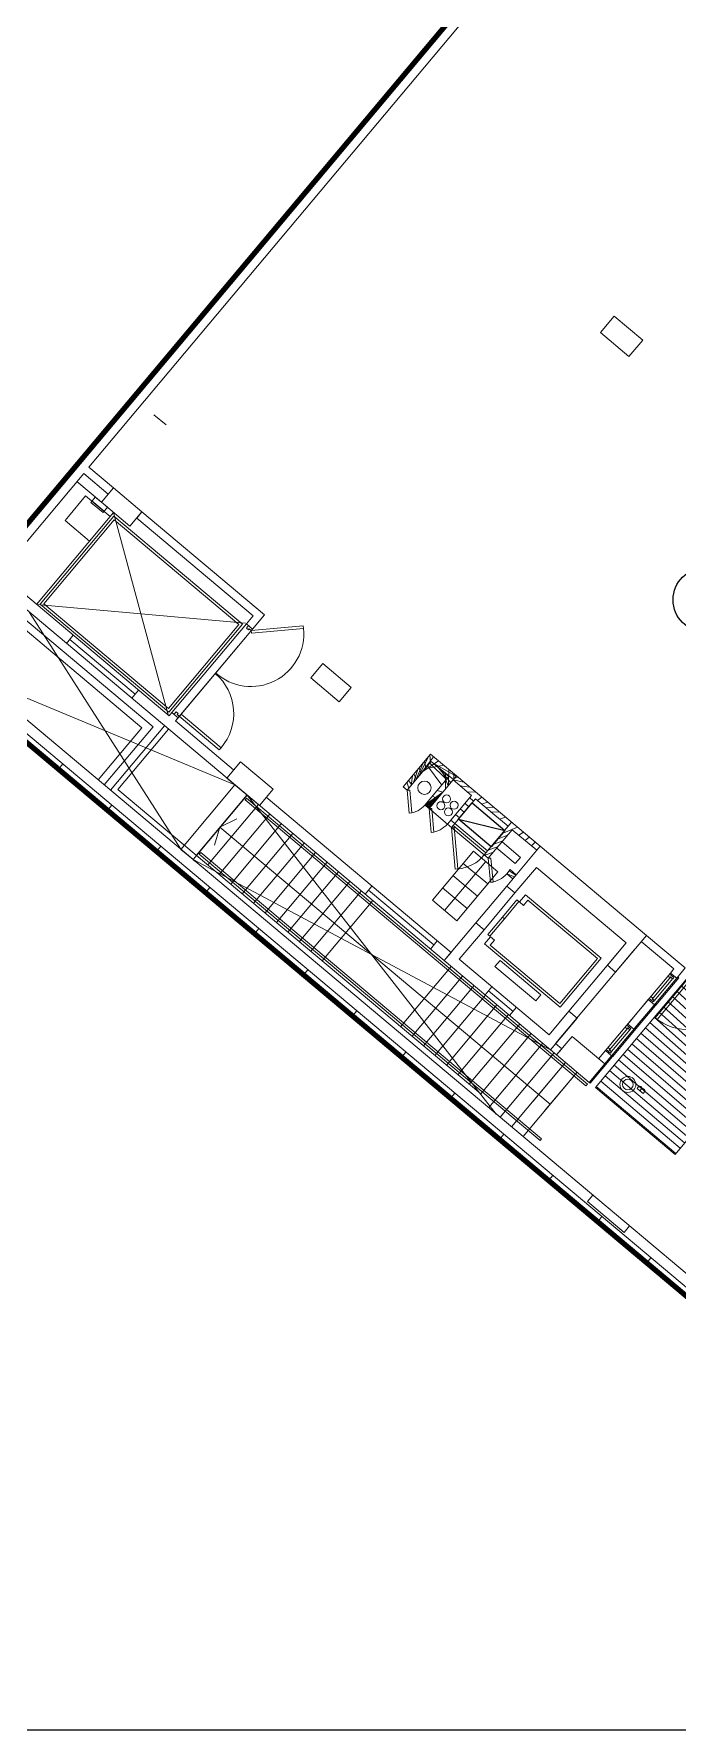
# Model space of a CAD drawing. Header units: millimetres. Extents: x 834140250 to 834644390, y 817877047 to 817987022.
# Drawn here: x 834428113 to 834440211, y 817877047 to 817908843 of the extents above; entities that cross this region are included whole.
import ezdxf

# ---------------------------------------------------------------- set-up
doc = ezdxf.new("R2010")
doc.units = ezdxf.units.MM
doc.header["$LTSCALE"] = 1000
doc.header["$MEASUREMENT"] = 0
for name, color, linetype in [('3B52X-MAGP-P-L001_XB$0$VPA582_FS Equipment', 1, 'Continuous'), ('VPA040_Text', 3, 'Continuous'), ('VPA050_Marks', 1, 'Continuous')]:
    doc.layers.add(name, color=color, linetype=linetype)
doc.layers.add('3B52X-MAGP-P-ST01$0$VPA280_Structure', color=2, linetype='Continuous', lineweight=5)
doc.layers.add('VPAX', color=7, linetype='Continuous', lineweight=13)
doc.styles.add('3B52X-MAGP-P-L001_XB$0$adb-8094-p-ee002-n$0$Standard', font='romans.shx', dxfattribs={"width": 0.8})
pattern_1 = [(4.999999708558069, (-3019.177888512611, -8693.111631155014), (-8.715573768039299, 99.61946985350737), [])]

# ---------------------------------------------------------------- blocks, each defined once
blk = doc.blocks.new('GFA_1F')
at = {"layer": 'VPAX', "ltscale": 500}
h = blk.add_hatch(dxfattribs=at)
h.set_pattern_fill('ANSI37', color=253, scale=800, angle=45)
h.set_pattern_definition([(90, (-834234025.3057957, -817932521.2907242), (-100, 2.131628207280301e-14), []), (180, (-834234025.3057957, -817932521.2907242), (-2.131628207280301e-14, -100), [])])
h.paths.add_polyline_path([(-2954.980572938919, -8616.604247570038), (-3469.210662722588, -9229.439803123474), (-3545.815441250801, -9165.161438465118), (-3095.864112019539, -8628.93033003807), (-3429.093114614487, -8349.31731569767), (-3879.044446110725, -8885.548426866531), (-3955.648888349533, -8821.269663095474), (-3441.418796777725, -8208.434110045433)])
h = blk.add_hatch(dxfattribs=at)
h.set_pattern_fill('ANSI31', color=253, scale=800)
h.set_pattern_definition(pattern_1)
edge = h.paths.add_edge_path()
edge.add_line((-2954.899127960205, -8616.507187485695), (-1384.50802564621, -9934.221793055534))
edge.add_line((-1384.50802564621, -9934.221793055534), (-1448.78678882122, -10010.82623708248))
edge.add_line((-1448.78678882122, -10010.82623708248), (-1908.413452267647, -9625.15367090702))
edge.add_line((-1908.413452267647, -9625.15367090702), (-2358.364782452583, -10161.38477730751))
edge.add_line((-2358.364782452583, -10161.38477730751), (-2434.969226121902, -10097.10601615906))
edge.add_line((-2434.969226121902, -10097.10601615906), (-1985.017896175385, -9560.87490606308))
edge.add_line((-1985.017896175385, -9560.87490606308), (-2272.284563302994, -9319.829552292824))
edge.add_line((-2272.284563302994, -9319.829552292824), (-2597.853448867798, -9046.644817829132))
edge.add_line((-2597.853448867798, -9046.644817829132), (-3047.804780244827, -9582.87592971325))
edge.add_line((-3047.804780244827, -9582.87592971325), (-3124.409219264984, -9518.59716808796))
edge.add_line((-3124.409219264984, -9518.59716808796), (-2674.457889199257, -8982.366059422493))
edge.add_line((-2674.457889199257, -8982.366059422493), (-3019.177888512611, -8693.111631155014))
edge.add_line((-3019.177888512611, -8693.111631155014), (-2954.980571746826, -8616.604248642921))
h = blk.add_hatch(dxfattribs=at)
h.set_pattern_fill('ANSI31', color=253, scale=800)
h.set_pattern_definition(pattern_1)
h.paths.add_polyline_path([(-1834.459354519844, -10470.45290291309), (-1949.366020917892, -10374.03476130962), (-2013.644781827927, -10450.63920557499), (-1898.738115429878, -10547.05734705925)])
h = blk.add_hatch(dxfattribs=at)
h.set_pattern_fill('ANSI31', color=253, scale=1000, angle=45, style=0)
h.set_pattern_definition([(140.0000000000381, (-1031.948882460594, 15606.92866778374), (-80.34845121075374, -95.75555538992569), [])])
h.paths.add_polyline_path([(421.3962346315384, -13538.2070555687), (-349.9488962888718, -14457.46038603783), (1143.837767720222, -15710.89622497559), (1979.461659193039, -14715.03845024109), (2943.643073558807, -13565.97178554535), (1449.856414079666, -12312.53595042229)])
at = {"layer": '3B52X-MAGP-P-L001_XB$0$VPA582_FS Equipment', "color": 253}
blk.add_lwpolyline([(-2919.247256994247, -9429.667044401169), (-2049.29665851593, -9637.47935461998), (-2306.411702394485, -9943.89713191986), (-2919.247256994247, -9429.667044401169), (-2662.132213115692, -9123.249266982079), (-2049.29665851593, -9637.47935461998)], dxfattribs=at)
at = {"layer": '3B52X-MAGP-P-ST01$0$VPA280_Structure', "color": 253, "ltscale": 500}
for points in [[(-257.1153794527054, -306.4181761741638), (0, 0), (536.2311100959778, -449.9513266086578), (279.1158527135849, -756.3696166276932)], [(-9614.648120999336, -3485.206828713417), (-9389.672457695007, -3217.091273546219), (-8853.441347241402, -3667.042600035667), (-9078.417011141777, -3935.158155560493)], [(-5688.670299053192, -6779.493365287781), (-5463.694685816765, -6511.377771019936), (-4927.463575720787, -6961.329097628593), (-5152.439194560051, -7229.44469845295)], [(-7263.500378489494, -8656.302564144135), (-7006.385328054428, -8349.884779691696), (-6393.549724340439, -8864.114909172058), (-6650.664775371552, -9170.532693982124)], [(-1077.691086292267, -13846.81218338013), (-788.4370507001877, -13502.09265518188), (-175.6015341281891, -14016.32272362709), (-464.8559330701828, -14361.04274892807)]]:
    blk.add_lwpolyline(points, close=True, dxfattribs=at)
for points in [[(229.0229746103287, -11745.02761077881), (-1456.274800181389, -10330.89486956596), (-1858.017055749893, -10809.67264521122), (-2011.225944399834, -10681.11512327194), (-1384.508025527, -9934.221793055534), (607.2075265645981, -11605.46957814693)], [(-694.4373823404312, -13156.70957517624), (-1192.597779393196, -13750.39401745796), (-3184.31333065033, -12079.14623260498), (-2589.734791994095, -11370.55512225628), (-2436.525903463364, -11499.11264419556), (-2902.546921610832, -12054.49486613274), (-1217.249147415161, -13468.62760698795), (-847.6462718248367, -13028.15205228329), (-694.4373823404312, -13156.70957517624)], [(28.69867742061615, -12294.90957820415), (-124.5102119445801, -12166.35205543041), (229.0229743719101, -11745.0276106596)], [(607.2075279951096, -11605.46957945824), (28.69867813587189, -12294.9095788002)]]:
    blk.add_lwpolyline(points, dxfattribs=at)
at = {"layer": 'VPAX', "color": 253, "ltscale": 500}
for p, q in [((-8629.510777950287, -1844.630171298981), (-8399.697448968887, -2037.466450810432)), ((-9614.648120999336, -3485.206828713417), (-10074.27478826046, -3099.534261703491)), ((-8290.039463281631, -7429.419284343719), (-6895.190346837044, -5767.102845072746)), ((-6780.283682584763, -5863.520984053612), (-8226.555801153183, -7587.120976090431)), ((-9445.130058288574, -8883.78884255886), (-8431.718204021454, -7676.051626682281)), ((-9445.086603403091, -8883.737073421478), (-8431.71775484085, -7676.051109194756)), ((-3469.210661649704, -9229.439803004265), (-3419.400927186012, -9225.082015514374)), ((-3124.409219145775, -9518.59716808796), (-3469.129218101501, -9229.342743396759)), ((-3430.246288299561, -9674.804606318474), (-3380.436553835869, -9670.446818947792)), ((-2358.364781498909, -10161.384781003), (-2308.555046677589, -10157.02699387074)), ((-2319.144698023796, -10609.67239546776), (-2358.364781498909, -10161.384781003)), ((-2308.555046677589, -10157.02699387074), (-2269.334963679314, -10605.31460833549)), ((-8393.238493561745, -10188.61287534237), (-8345.568349957466, -10228.61287534237)), ((-2406.573848485947, -10218.83811414242), (-3177.918981432915, -11138.09144508839)), ((-2589.734792351723, -11370.55512142181), (-2011.225943207741, -10681.1151239872)), ((-1858.017057657242, -10809.6726436615), (-2436.525907635689, -11499.11264073849)), ((-2319.144698023796, -10609.67239546776), (-2269.334963679314, -10605.31460833549)), ((-1040.482555627823, -13257.96538567543), (229.0229740142822, -11745.02761030197)), ((382.2318633794785, -11873.5851328373), (-1096.179637908936, -13635.4873508215)), ((1059.346179962158, -12311.21077632904), (-129.8108971118927, -13728.39299368858)), ((1174.252847313881, -12407.62891852856), (-14.90423011779785, -13824.8111358881))]:
    blk.add_line(p, q, dxfattribs=at)
for points in [[(-6522.106917977333, -9017.323406100273), (-3055.755809187889, -11925.93734443188), (-3184.313331127167, -12079.14623296261), (-11802.31331205368, -4847.785614728928), (957.0207425355911, 10358.19658148289), (803.811845779419, 10486.75409424305), (932.3693677186966, 10639.96298289299), (16452.25289916992, -2382.764041900635, 0.414213561657788), (17086.22732234001, -2327.298467755318), (22858.63694620132, 4551.630685210228), (23011.84583449364, 4423.07316339016), (17239.43621075153, -2455.855990171432, -0.4142135616853792), (16323.69537734985, -2535.972930788994), (1110.229638934135, 10229.63906884193), (-9849.299123167992, -2831.418704628944), (-9389.672457456589, -3217.091273665428), (-9486.090599417686, -3331.997939705849), (-9945.717264533043, -2946.325371026993), (-11520.54690635204, -4823.134254097939), (-8341.46246767044, -7490.702834606171), (-8290.039463162422, -7429.41928422451), (-8175.132796645164, -7525.837425708771)], [(-13176.81864929199, -6174.712525963783), (1510.43944311142, -18498.785389781, -0.2216933494237365), (2332.027939677238, -20260.67609381676), (2332.051896929741, -25046.24394369125)], [(-2434.969225287437, -10097.10601949692, -0.2034222945469556), (-2931.725030660629, -10361.19905638695)], [(1212.687588810921, -12400.71727573872), (779.9811375141144, -12916.39673006535, -0.6681788104055074), (776.456659078598, -12915.28546512127), (773.796077132225, -12884.87470281124), (1193.536477684975, -12384.64758563042), (1212.687589406967, -12400.71727657318)], [(2098.482754945755, -13033.02805542946, -0.4142135626655697), (768.641144990921, -13149.37412106991, -0.3986640772868351)], [(409.2028965950012, -13358.27308678627), (-23.50355446338654, -13873.95254075527, -0.6681788104055074), (-27.02803289890289, -13872.84127604961), (-29.68861472606659, -13842.43051350117), (390.0517854690552, -13342.20339679718), (409.2028971910477, -13358.27308762074)]]:
    blk.add_lwpolyline(points, format="xyb", dxfattribs=at)
for points in [[(-9849.299122214317, -2831.4187053442), (-9389.672457456589, -3217.091273665428)], [(-9908.740215182304, -3368.974989533424), (-10230.13402092457, -3751.997210502625), (-10294.41278195381, -3828.601654291153), (-9834.7861161232, -4214.274220705032), (-9449.113550186157, -3754.64755487442)], [(-9614.648115754128, -3485.206822395325), (-9729.554782032967, -3388.788680791855), (-9813.117171645164, -3488.37445795536), (-9583.303839087486, -3681.210741519928), (-9499.741449594498, -3581.624964356422)], [(-6965.63196015358, -5773.265676617622), (-8347.625321388245, -7420.261229038239), (-10760.66531729698, -5395.480258703232), (-9378.671956181526, -3748.484706640244)], [(-7036.073562979698, -5779.428518772125), (-8353.788163304329, -7349.819626688957), (-10690.22371459007, -5389.317417383194), (-9372.509114384651, -3818.926309227943)], [(-6798.423461198807, -5940.142274260521), (-6802.781248450279, -5890.332539439201), (-5827.414434313774, -5804.998995184898), (-5823.056646943092, -5854.808730006218)], [(-8120.495849013329, -7460.723649740219), (-8152.635229587555, -7499.025871515274), (-7402.606819391251, -8128.374439477921), (-7370.467438817024, -8090.072217464447)], [(-6880.477767825127, -8977.696011662483), (-7110.291100025177, -8784.859729290009), (-8124.041620969772, -9993.000550627708), (-7894.298172473907, -10185.92011880875)], [(-6893.466034531593, -9032.067919135094), (-500.8251576423645, -14396.13052272797), (-526.5366585254669, -14426.7722966671), (-6919.177537322044, -9062.709695100784), (-6893.466035604477, -9032.067920446396)], [(-2979.34611082077, -10365.36199617386), (-3047.804778456688, -9582.875935554504), (-2997.995043873787, -9578.518147945404), (-2929.536375999451, -10361.00420856476)], [(-3407.732314229012, -10945.25516164303), (-2948.105648636818, -11330.92772817612), (-2176.760515928268, -10411.67439734936), (-2636.387181282043, -10026.00183093548)], [(-2013.644781947136, -10450.6392056942), (-1949.366020917892, -10374.03476130962), (-1834.459353327751, -10470.45290374756), (-1898.738114356995, -10547.05734813213)], [(-2318.537817835808, -11630.7515873909), (-2431.025649428368, -11764.80936467648), (-1013.843430042267, -12953.96644306183), (-242.4982981681824, -12034.71311163902), (-1659.680517435074, -10845.55603337288), (-1772.168349385262, -10979.61381101608), (-1695.563905119896, -11043.89257204533), (-1615.215453624725, -10948.1370164156), (-312.9399007558823, -12040.87595331669), (-1020.006271719933, -12883.52484047413), (-2322.281824588776, -11790.78590357304), (-2241.933373570442, -11695.03034842014)], [(-2095.145972847939, -11263.40150403976), (-1821.961238622665, -10937.83261585236), (-1783.659016609192, -10969.97199642658), (-2056.843750596046, -11295.5408847332)], [(-2368.330707073212, -11588.97039234638), (-2095.145972847939, -11263.40150415897), (-2056.843750834465, -11295.5408847332), (-2330.02848482132, -11621.10977303982)], [(-2137.596141815186, -12076.29632151127), (-2234.014283299446, -12191.20298790932), (-1467.969840407372, -12833.99059784412), (-1371.55169904232, -12719.08393156528)], [(421.3962346315384, -13538.2070555687), (-349.9488962888718, -14457.46038603783), (1143.837767720222, -15710.89622497559), (1979.461659193039, -14715.03845024109), (2943.643073558807, -13565.97178554535), (1449.856414079666, -12312.53595042229)], [(718.4036130905151, -12795.31649875641), (1059.081147313118, -12389.31282353401), (1097.383369803429, -12421.45220446587), (756.7058355808258, -12827.45587956905)], [(1011.137110829353, -12368.66411089897), (1043.276491522789, -12330.36188852787), (1119.880935668945, -12394.6406494379), (1100.597307562828, -12417.62198257446), (1058.464863419533, -12382.26866364479), (1045.609110951424, -12397.58955276012)], [(255.8614840507507, -13268.76658332348), (641.5341359376907, -12809.13978588581), (756.4408030509949, -12905.55792784691), (370.7681511640549, -13365.18472540379)], [(689.7432059049606, -12751.68645131588), (657.603825211525, -12789.98867332935), (734.2082691192627, -12854.26743459702), (753.4918971061707, -12831.28610169888), (711.3594530820847, -12795.9327827692), (724.2152055501938, -12780.61189353466)], [(-85.08110070228577, -13752.8722910881), (255.5964335203171, -13346.86861598492), (293.8986560106277, -13379.00799679756), (-46.7788782119751, -13785.01167190075)], [(207.6523970365524, -13326.21990334988), (239.7917777299881, -13287.91768085957), (316.396222114563, -13352.19644165039), (297.1125937700272, -13375.17777466774), (254.9801496267319, -13339.82445597649), (242.1243971586227, -13355.14534521103)], [(-113.7415078878403, -13709.24224376678), (-145.8808887004852, -13747.54446566105), (-69.27644467353821, -13811.82322692871), (-49.99281656742096, -13788.84189391136), (-92.12526082992554, -13753.4885751009), (-79.26950824260712, -13738.16768586636)]]:
    blk.add_lwpolyline(points, close=True, dxfattribs=at)
for points in [[(-9790.619605064392, -3461.56290268898), (-9560.806272864342, -3654.399186134338)], [(-9384.83477985859, -3678.043118596077), (-10831.10689795017, -5401.643110990524)], [(-9384.834783911705, -3678.043104171753), (-8360.613586425781, -7474.633137464523)], [(-6895.190349578857, -5767.102843046188), (-6766.632833600044, -5613.893961668015), (-8949.85949909687, -3781.949278712273), (-8853.441347002983, -3667.042599916458), (-6555.308017969131, -5595.405427694321), (-6780.2836830616, -5863.520984649658)], [(-11605.49616825581, -5404.572896361351), (-8854.375144958496, -7713.037406921387), (-9673.92160475254, -8689.734842061996)], [(-11509.07802987099, -5289.666227340698), (-8643.050334334373, -7694.548879027367), (-9559.014939546585, -8786.15298485756)], [(-6914.341468334198, -5751.033145546913), (-10831.10690665245, -5401.643102049828)], [(-10959.66441810131, -5554.851997613907), (-8122.681226611137, -9991.379297494888)], [(-10142.00316679478, -5979.843664646149), (-10270.57355284691, -6133.067883849144)], [(-6895.190349459648, -5767.102842926979), (-8290.039463043213, -7429.41928422451)], [(-6780.28368294239, -5863.52098441124), (-8175.132796525955, -7525.837425708771)], [(-6856.888127207756, -5799.242223501205), (-6895.4553835392, -5845.20489025116), (-6857.153161048889, -5877.344270706177), (-6841.08347094059, -5858.193159341812), (-6802.781248688698, -5890.332539796829), (-6780.283682465553, -5863.520983934402)], [(-6895.190349459648, -5767.10284280777), (-6780.283684253693, -5863.520983576775)], [(-10206.28835988045, -6056.455774188042), (-8980.61725139618, -7084.915950417519)], [(-11972.05454385281, -6761.37156701088), (-7110.291101098061, -8784.859728813171)], [(-8916.33205795288, -7008.303840517998), (-9044.902444720268, -7161.528060555458)], [(-8251.737240076065, -7461.558665633202), (-8213.169983386993, -7415.595999121666), (-8174.867761254311, -7447.735379934311), (-8190.937451601028, -7466.886490941048), (-8152.635229587555, -7499.025871515274), (-8175.132796168327, -7525.837427020073)], [(-8175.132796764374, -7525.837425947189), (-8226.555801153183, -7587.120976090431), (-7134.942521691322, -8503.09327673912)], [(-8355.11375951767, -7740.330387473106), (-9303.22549521923, -8870.245952606201), (-2500.750320672989, -14578.19936561584)], [(-2954.980572938919, -8616.604247570038), (-3469.210662722588, -9229.439803123474), (-3545.815441250801, -9165.161438465118), (-3095.864112019539, -8628.93033003807), (-3429.093114614487, -8349.31731569767), (-3879.044446110725, -8885.548426866531), (-3955.648888349533, -8821.269663095474), (-3441.418796777725, -8208.434110045433), (-2954.980572938919, -8616.604247570038)], [(-10419.05865490437, -8488.747920751572), (-10338.71020388603, -8392.992365598679)], [(-3841.301530599594, -9315.923919677734), (-3878.963001966476, -8885.451366186142), (-3829.153267383575, -8881.09357893467), (-3791.491796016693, -9311.566132307053)], [(-2954.899127960205, -8616.507187485695), (-1384.50802564621, -9934.221793055534), (-1448.78678882122, -10010.82623708248), (-1908.413452267647, -9625.15367090702), (-2358.364782452583, -10161.38477730751), (-2434.969226121902, -10097.10601615906), (-1985.017896175385, -9560.87490606308), (-2272.284563302994, -9319.829552292824), (-2597.853448867798, -9046.644817829132), (-3047.804780244827, -9582.87592971325), (-3124.409219264984, -9518.59716808796), (-2674.457889199257, -8982.366059422493), (-3019.177888512611, -8693.111631155014), (-2954.980571746826, -8616.604248642921)], [(-9499.805323243141, -9260.093052506447), (-9419.456872224808, -9164.337497353554)], [(-7832.367828965187, -10104.33585572243), (-6884.307960391045, -8974.482099890709)], [(-7617.877281188965, -10284.31864500046), (-6669.815515518188, -9154.462629556656)], [(-6880.477768063545, -8977.696011662483), (-2208.414081573486, -14960.17462682724)], [(-7492.163401842117, -9916.697342276573), (-7390.503652334213, -9577.742635250092), (-7074.351457357407, -9418.768456816673)], [(-7403.386732935905, -10464.30143475533), (-6455.323071479797, -9334.443160057068)], [(-7188.896184444427, -10644.28422474861), (-6240.830626606941, -9514.423689842224)], [(-3841.301530599594, -9315.923919677734), (-3791.491795659065, -9311.566132307053)], [(-3430.246288299561, -9674.804606318474), (-3469.226279973984, -9229.26129770279)], [(-3380.436552524567, -9670.446818709373), (-3419.416544437408, -9224.903510212898)], [(-2983.526017665863, -9506.271488189697), (-2370.690462946892, -10020.50157618523)], [(-7390.503652691841, -9577.74263548851), (-1200.864554524422, -14771.46651959419)], [(-6974.405636072159, -10824.26701450348), (-6026.338181853294, -9694.40421962738)], [(-3047.804779052734, -9582.8759329319), (-2434.969223856926, -10097.10602116585)], [(-3015.665398359299, -9544.57371044159), (-2402.829843521118, -10058.80379855633)], [(-1756.529738068581, -10144.22142863274), (-2101.249737381935, -9854.967004179955)], [(-8580.551991224289, -10031.43818438053), (-8500.203540205956, -9935.682629227638)], [(-7777.298996210098, -10085.37902545929), (-1384.658118963242, -15449.44164323807), (-1384.658119082451, -15449.44164347649), (-1358.946623563766, -15418.79986536503), (-1358.946623206139, -15418.79986524582), (-7751.587500452995, -10054.73725783825), (-7777.298996329308, -10085.37902534008)], [(-6759.915087819099, -11004.24980425835), (-5811.845737099648, -9874.384749293327)], [(-6545.424539446831, -11184.23259413242), (-5597.353295326233, -10054.36528277397)], [(-2636.387181282043, -10026.00183093548), (-2176.760515928268, -10411.67439734936)], [(-2434.969224572182, -10097.10601985455), (-2434.969225287437, -10097.10601937771), (-2370.690464258194, -10020.50157475471), (-2370.690463423729, -10020.50157511234)], [(-1852.947879552841, -10259.12809503078), (-2197.667878866196, -9969.873670578003)], [(-1852.947879552841, -10259.12809503078), (-1756.529738068581, -10144.22142863274)], [(-7892.86787712574, -10184.21556091309), (-1192.597779393196, -13750.39401745796)], [(-7891.078244686127, -10188.61287510395), (-7891.078244566917, -10188.61287510395), (-7843.440473198891, -10228.61287522316), (-7843.440473198891, -10228.61287522316)], [(-6330.933990955353, -11364.21538412571), (-5382.860850453377, -10234.34581255913)], [(-6116.443442583084, -11544.19817388058), (-5168.36840736866, -10414.32634437084)], [(-3022.059747695923, -10485.62849628925), (-2562.433082342148, -10871.30106270313)], [(-2829.223464488983, -10255.81516361237), (-2369.596799135208, -10641.48773002625)], [(-7661.298659443855, -10802.78331613541), (-7580.950208425522, -10707.02776098251)], [(-5901.952894330025, -11724.18096375465), (-4953.875963330269, -10594.30687499046)], [(-5687.462345957756, -11904.16375362873), (-4739.383519172668, -10774.28740549088)], [(-4539.954055786133, -10680.52100622654), (-4668.524441838264, -10833.74522542953)], [(-4604.239248871803, -10757.13311576843), (-3378.568140387535, -11785.59329199791)], [(-3214.896030902863, -10715.44182896614), (-2755.269365549088, -11101.11439538002)], [(-5472.971797585487, -12084.1465433836), (-4524.891074419022, -10954.26793515682)], [(-3407.732314229012, -10945.25516164303), (-2948.105648756027, -11330.92772805691)], [(-6742.344084501266, -11574.48449242115), (-6661.995633482933, -11478.72893726826)], [(-3314.282946944237, -11708.98118209839), (-3442.853333711624, -11862.20540213585)], [(510.7893861532211, -11720.37624633312), (1123.624939918518, -12234.60633385181), (1059.346180915833, -12311.21077656746), (1174.252847552299, -12407.62891840935)], [(607.2075281143188, -11605.46957921982), (1220.043081521988, -12119.69966757298), (1220.043081521988, -12119.69966745377), (1334.949747800827, -12216.11780869961), (1174.252846598625, -12407.62891757488)], [(-5822.791995763779, -12345.47357964516), (-5742.443544745445, -12249.71802449226)], [(-4002.177026033401, -13318.31133592129), (-3054.086149334908, -12188.42062795162)], [(-4002.17702627182, -13318.31133580208), (-3054.086147665977, -12188.42062699795)], [(-3787.686477661133, -13498.29412579536), (-2839.593706607819, -12368.40116024017)], [(-3787.686477780342, -13498.29412567616), (-2839.593702793121, -12368.4011567831)], [(1059.346179962158, -12311.21077632904), (-161.9502791166306, -13766.69521832466)], [(-3573.195929408073, -13678.27691555023), (-2625.101262569427, -12548.38169074059)], [(-3573.195929527283, -13678.27691555023), (-2625.101258039474, -12548.38168656826)], [(-2289.711367368698, -12568.72495365143), (-2418.28175342083, -12721.94917285442)], [(-2353.996560454369, -12645.33706319332), (-1894.369894742966, -13031.00962936878)], [(-47.04357767105103, -13863.11338913441), (1174.252846956253, -12407.62891817093)], [(1174.252858281136, -12407.62892305851), (-47.04360067844391, -13863.11336481571)], [(1174.252846717834, -12407.62891793251), (-14.90423154830933, -13824.81113708019)], [(1413.684542417526, -12458.42751979828), (806.9301753044128, -13181.5292160511), (768.6411452293396, -13149.37412130833), (1375.395511865616, -12426.27242457867), (1413.684542298317, -12458.42751955986)], [(-4903.83742082119, -13117.1747559309), (-4823.488969802856, -13021.41920077801)], [(-3358.705380916595, -13858.25970542431), (-2410.608817696571, -12728.36222052574)], [(-3358.705381035805, -13858.25970542431), (-2410.608815431595, -12728.36221897602)], [(-3144.214832782745, -14038.24249517918), (-2196.116371512413, -12908.34274971485)], [(-3144.214832544327, -14038.24249529839), (-2196.116372942924, -12908.3427503109)], [(-1830.084701776505, -12954.39751958847), (-1958.655087828636, -13107.62173879147)], [(775.5919063091278, -12921.62761092186), (410.4884365797043, -13356.74096798897), (391.3373252153397, -13340.67127811909), (756.4407949447632, -12905.55792105198), (775.5919066667557, -12921.62761187553)], [(756.4408071041107, -12905.55793130398), (775.5919185876846, -12921.62762117386)], [(-2929.724284291267, -14218.22528505325), (-1981.623928189278, -13088.32327997684)], [(-2929.724284291267, -14218.22528505325), (-1981.623926639557, -13088.32327950001)], [(-2715.233735918999, -14398.20807492733), (-1767.131486415863, -13268.30381345749)], [(-2715.233736038208, -14398.20807492733), (-1767.131483316422, -13268.30381095409)], [(391.3373509645462, -13340.67129969597), (410.4884624481201, -13356.74098968506)], [(-2500.743187427521, -14578.19086492062), (-1552.639041543007, -13448.28434324265)], [(-2500.743187665939, -14578.19086480141), (-1552.63903939724, -13448.28434181213)], [(-2350.53716981411, -14834.78497469425), (-1338.146595478058, -13628.26487255096)], [(-2286.252639055252, -14758.17365467548), (-1338.14659845829, -13628.26487505436)], [(-1096.179637789726, -13635.4873534441), (-981.2729470729828, -13731.90551590919)], [(-3984.285332202911, -13888.1638430357), (-3903.936881184578, -13792.4082878828)], [(-2136.044728040695, -15014.76550793648), (-1123.654150605202, -13808.2454020977)], [(-2071.762090802193, -14938.15644454956), (-1123.654154419899, -13808.24540567398)], [(-1921.552286148071, -15194.7460411787), (-909.1617081165314, -13988.22593390942)], [(-1519.809943914413, -14715.96816205978), (-909.1617087125778, -13988.22593379021)], [(-1192.597779154778, -13750.39402008057), (-1077.691088557243, -13846.81218242645)], [(-1077.691088557243, -13846.81218218803), (-981.2729471921921, -13731.90551578999)], [(-27.89276707172394, -13879.1834372282), (-445.704820394516, -14377.11243891716), (-464.8559317588806, -14361.04274904728), (-47.04387819766998, -13863.11374723911), (-27.8927663564682, -13879.18343806267)], [(-179.9864069223404, -14021.54841256142), (-47.04361283779144, -13863.11336028576), (-161.9502792358398, -13766.69521820545), (-290.508199095726, -13919.90458118916)], [(-47.04389262199402, -13863.11373579502), (-27.8927811384201, -13879.1834256649)], [(-1707.059844136238, -15374.72657442093), (-694.6692645549774, -14168.20646429062)], [(-1305.317499160767, -14895.94869172573), (-694.6692645549774, -14168.20646429062)], [(-3065.330757260323, -14659.86501944065), (-2984.982306241989, -14564.10946428776)], [(-2145.778668522835, -15430.85410666466), (-2065.430217504501, -15335.09855151176)], [(-1226.525336742401, -16202.19923830032), (-1146.176885724068, -16106.44368314743)], [(292.3170847892761, -17052.40198433399), (189.4710519313812, -17174.96911334991), (-499.968930721283, -16596.46024549007), (-397.122913479805, -16473.89313495159)], [(-307.2720049619675, -16973.5443700552), (-226.923553943634, -16877.78881490231)], [(611.9813268184662, -17744.88950169086), (692.3297778367996, -17649.13394653797)]]:
    blk.add_lwpolyline(points, dxfattribs=at)
blk.add_lwpolyline([(2457.051896929741, -25046.24331796169), (2457.027939558029, -20260.67546820641, 0.2216933494231874), (1590.787894248962, -18403.0298345089), (-13096.47019803524, -6078.956970572472), (-12967.91267597675, -5925.74808204174), (1719.047433137894, -18249.57119166851, -0.2121589479348903), (2807.051896929741, -20794.59185576439), (2807.051896929741, -25046.24231672287)], format="xyb", close=True, dxfattribs=at)
for centre, radius in [((-3555.884351015091, -8838.791164517403), 125), ((-3246.439020514488, -9174.518914461136), 74.99999999999999), ((-3140.559036850929, -9048.336064577103), 75), ((-3106.599957704544, -9291.857820153236), 75), ((-3000.719974756241, -9165.674970984459), 75.00000000000001), ((258.7388617992401, -14401.0158149004), 150), ((258.7388617992401, -14401.0158149004), 99.99999999999997)]:
    blk.add_circle(centre, radius, dxfattribs=at)
for centre, radius, start, end in [((-6808.117624402046, -5951.310192704201), 989.7765743870922, 227.9673249115396, 5.595136287703132), ((-8122.031188249588, -7446.015081763268), 989.7765723976718, 319.4048706095023, 49.38460350254399), ((-3878.963000655174, -8885.451367139816), 432.1168891326047, 274.9999974339024, 319.9999309028266), ((-3469.032155752182, -9229.424186825752), 447.0660247673567, 274.9999974339024, 320.0000034931815), ((-2358.36478126049, -10161.384781003), 450.0000001297915, 274.9999974339024, 320.0000034931815)]:
    blk.add_arc(centre, radius, start, end, dxfattribs=at)
at = {"layer": 'VPAX', "color": 253, "ltscale": 500, "style": '3B52X-MAGP-P-L001_XB$0$adb-8094-p-ee002-n$0$Standard', "width": 0.8}
blk.add_text('B', height=150, rotation=50.00000349318146, dxfattribs=at).set_placement((532.9056800603867, -14586.42580091953))

msp = doc.modelspace()

# ---------------------------------------------------------------- linework, layer by layer
at = {"layer": 'VPA040_Text', "color": 2, "ltscale": 500, "const_width": 100}
for points in [[(834426177.4439621, 817897496.3281118), (834439949.2114911, 817913908.8815386)], [(834440488.7945299, 817885063.5090815), (834430944.560803, 817893072.0720919), (834429949.4603083, 817893907.0605357), (834429339.1765348, 817894419.149426), (834429339.0066034, 817894418.9469097), (834429339.0066034, 817894418.9469097), (834429339.0066034, 817894418.9469097), (834426466.3399423, 817896829.4004483)]]:
    msp.add_lwpolyline(points, dxfattribs=at)
at = {"layer": 'VPA040_Text', "ltscale": 500}
msp.add_circle((834440698.0903517, 817898234.698875), 600, dxfattribs=at)
at = {"layer": 'VPA050_Marks', "ltscale": 500}
msp.add_lwpolyline([(834351165.4216101, 817987021.7207087), (834490298.8342135, 817987021.7207087), (834490298.8342135, 817877046.9287931), (834351165.4216101, 817877046.9287931)], close=True, dxfattribs=at)

# ---------------------------------------------------------------- block references
msp.add_blockref('GFA_1F', (834438992.191881, 817903550.3389019))

doc.saveas('drawing.dxf')
